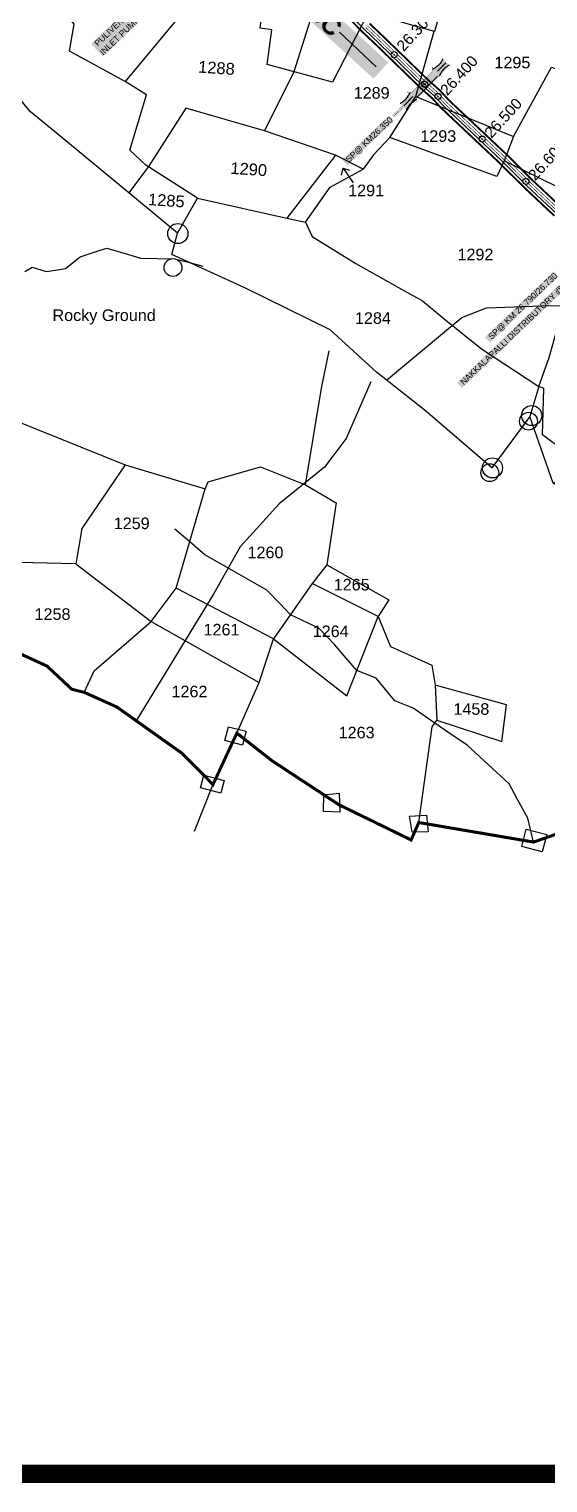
# Model space of a CAD drawing. Header units: inches. Extents: x 194782 to 246112, y 1600383 to 1614216.
# Drawn here: x 196201 to 197053, y 1603393 to 1605778 of the extents above; entities that cross this region are included whole.
import ezdxf
from ezdxf.enums import TextEntityAlignment as Align

# ---------------------------------------------------------------- set-up
doc = ezdxf.new("R2010")
doc.units = ezdxf.units.IN
doc.header["$LTSCALE"] = 15
doc.header["$MEASUREMENT"] = 0
doc.header["$PDMODE"] = 32
doc.header["$PDSIZE"] = 10
doc.linetypes.add('ACAD_ISO02W100', pattern=[15, 12, -3])
doc.linetypes.add('HIDDEN2', pattern=[0.1875, 0.125, -0.0625])
for name, color, linetype in [('BOUNDRY STONES', 240, 'Continuous'), ('CANAL1', 7, 'Continuous'), ('CSMark', 72, 'Continuous'), ('PAPER SIZE', 5, 'Continuous'), ('PLOTS', 7, 'Continuous'), ('PLOTS NO', 7, 'Continuous'), ('ROADS', 1, 'Continuous'), ('STREAMS', 4, 'Continuous'), ('STRUCTURE', 5, 'Continuous'), ('text2', 7, 'Continuous'), ('VILLAGE BOUNDAY', 5, 'Continuous')]:
    doc.layers.add(name, color=color, linetype=linetype)
doc.styles.get("Standard").update_dxf_attribs({"font": 'arial.ttf'})
doc.dimstyles.get("Standard").update_dxf_attribs({"dimtxt": 0.18, "dimasz": 0.18, "dimexe": 0.18, "dimexo": 0.0625, "dimgap": 0.09, "dimtad": 0, "dimtih": 1, "dimtoh": 1, "dimdec": 4, "dimzin": 0, "dimdsep": 46, "dimtxsty": 'Standard', "dimcen": 0.09, "dimadec": 0, "dimazin": 0, "dimtfac": 1, "dimtdec": 4, "dimtofl": 0, "dimtmove": 0, "dimatfit": 3, "dimfxl": 1, "dimtolj": 1, "dimtzin": 0, "dimarcsym": 0})

# ---------------------------------------------------------------- blocks, each defined once
blk = doc.blocks.new('SP')
at = {"layer": 'STRUCTURE'}
h = blk.add_hatch(dxfattribs=at)
h.set_pattern_fill('DASH', color=256, scale=8, style=0)
edge = h.paths.add_edge_path()
edge.add_spline(control_points=[(769825.7, 1706742.1), (769825.3, 1706741.8), (769823.8, 1706740.8), (769820.9, 1706740.3), (769817, 1706739.7), (769811.4, 1706738.9), (769804, 1706739.7), (769798.4, 1706741), (769795.6, 1706741.6)], knot_values=[0, 0, 0, 0, 1.613557, 5.24513, 8.624976, 13.470124, 22.190216, 30.746377, 30.746377, 30.746377, 30.746377], degree=3, periodic=0)
edge.add_line((769795.6, 1706741.6), (769792.6, 1706739.6))
edge.add_line((769792.6, 1706739.6), (769732.6, 1706739.6))
edge.add_line((769732.6, 1706739.6), (769729.6, 1706741.6))
edge.add_spline(control_points=[(769729.6, 1706741.6), (769726.9, 1706740.9), (769721.3, 1706739.5), (769713.9, 1706738.5), (769708.3, 1706739.1), (769704.4, 1706739.6), (769701.5, 1706740), (769700, 1706741), (769699.5, 1706741.3)], knot_values=[0, 0, 0, 0, 8.556161, 17.276253, 22.121402, 25.501247, 29.13282, 30.746377, 30.746377, 30.746377, 30.746377], degree=3, periodic=0)
edge.add_line((769699.5, 1706741.3), (769699.5, 1706722.1))
edge.add_spline(control_points=[(769699.5, 1706722.1), (769700, 1706722.4), (769701.4, 1706723.4), (769704.3, 1706724), (769708.2, 1706724.5), (769713.8, 1706725.3), (769721.2, 1706724.5), (769726.8, 1706723.3), (769729.6, 1706722.6)], knot_values=[0, 0, 0, 0, 1.613557, 5.24513, 8.624976, 13.470124, 22.190216, 30.746377, 30.746377, 30.746377, 30.746377], degree=3, periodic=0)
edge.add_line((769729.6, 1706722.6), (769732.6, 1706724.6))
edge.add_line((769732.6, 1706724.6), (769792.6, 1706724.6))
edge.add_line((769792.6, 1706724.6), (769795.6, 1706722.6))
edge.add_spline(control_points=[(769795.6, 1706722.6), (769798.4, 1706723.3), (769803.9, 1706724.8), (769811.3, 1706725.8), (769817, 1706725.1), (769820.9, 1706724.7), (769823.8, 1706724.2), (769825.2, 1706723.3), (769825.7, 1706723)], knot_values=[0, 0, 0, 0, 8.556161, 17.276253, 22.121402, 25.501247, 29.13282, 30.746377, 30.746377, 30.746377, 30.746377], degree=3, periodic=0)
edge.add_line((769825.7, 1706723), (769825.7, 1706742.1))
h.paths.add_polyline_path([(769764.2, 1706732.1, -1), (769761.1, 1706732.1, -1)], flags=0)
h.paths.add_polyline_path([(769761.1, 1706732.1, 1), (769764.2, 1706732.1, 1)], flags=16)
at = {"layer": 'STRUCTURE', "const_width": 0.628}
for points in [[(769726.6, 1706747.6), (769726.6, 1706743.6), (769732.6, 1706739.6), (769792.6, 1706739.6), (769798.6, 1706743.6), (769798.6, 1706747.6)], [(769726.6, 1706716.6), (769726.6, 1706720.6), (769732.6, 1706724.6), (769792.6, 1706724.6), (769798.6, 1706720.6), (769798.6, 1706716.6)]]:
    blk.add_lwpolyline(points, dxfattribs=at)
at = {"layer": 'STRUCTURE', "color": 3}
blk.add_lwpolyline([(769732.6, 1706724.6), (769792.6, 1706724.6)], dxfattribs=at)
blk.add_lwpolyline([(769732.6, 1706724.6), (769792.6, 1706724.6)], dxfattribs=at)
at = {"layer": 'STRUCTURE', "color": 0}
blk.add_circle((769762.6, 1706732.1), 1.55, dxfattribs=at)
at = {"layer": 'STRUCTURE'}
for points in [[(769699.5, 1706741.3), (769700.9, 1706740.5), (769704.4, 1706739.6), (769707.8, 1706739.2), (769712.6, 1706738.8), (769721.3, 1706739.7), (769729.6, 1706741.6)], [(769699.5, 1706722.1), (769700.9, 1706723), (769704.4, 1706724), (769707.7, 1706724.5), (769712.5, 1706725), (769721.2, 1706724.4), (769729.6, 1706722.6)], [(769825.7, 1706742.1), (769824.3, 1706741.3), (769820.8, 1706740.3), (769817.5, 1706739.8), (769812.7, 1706739.2), (769804, 1706739.9), (769795.6, 1706741.6)], [(769825.7, 1706723), (769824.3, 1706723.8), (769820.8, 1706724.7), (769817.4, 1706725.1), (769812.6, 1706725.5), (769803.9, 1706724.6), (769795.6, 1706722.6)]]:
    blk.add_spline(points, degree=3, dxfattribs=at)
at = {"layer": 'STRUCTURE', "color": 0}
blk.add_text('STREAM', height=5, dxfattribs=at).set_placement((769684.3, 1706732.1), align=Align.MIDDLE_CENTER)
for points in [[(769727.4, 1706732.1), (769700.8, 1706732.1)], [(769824.4, 1706732.1), (769800.5, 1706732.1)]]:
    blk.add_leader(points, dimstyle='Standard', override={"dimasz": 10, "dimgap": 0.09, "dimtad": 0}, dxfattribs=at)
blk = doc.blocks.new('PBC')
at = {"layer": 'STRUCTURE', "color": 5, "insert": (13.6, 8.7), "char_height": 30, "width": 181.057, "attachment_point": 1, "rotation": 325.6347, "bg_fill": 1, "box_fill_scale": 1.1, "bg_fill_color": 7, "bg_fill_true_color": 16777215, "bg_fill_transparency": 0}
blk.add_mtext('{\\fArial|b1|i0|c0|p34;\\C256;PBC}', dxfattribs=at)
at = {"layer": 'PAPER SIZE'}
blk.add_leader([(148.6, -102.5), (80.6, -54.7)], dimstyle='Standard', override={"dimasz": 40, "dimgap": 0.09, "dimtad": 0, "dimtfill": 2, "dimtfillclr": 5}, dxfattribs=at)

msp = doc.modelspace()

# ---------------------------------------------------------------- linework, layer by layer
at = {"layer": 'BOUNDRY STONES', "color": 1}
for points in [[(196528.8, 1604633.1), (196557.6, 1604625.6), (196551.5, 1604602.7), (196522.8, 1604610.2)], [(196488.2, 1604553.4), (196521.6, 1604544.6), (196516.1, 1604523.9), (196482.7, 1604532.7)], [(196685.4, 1604521.3), (196710.7, 1604523.8), (196711.4, 1604492.8), (196684.7, 1604494.2)], [(196826, 1604486.4), (196853.7, 1604487.8), (196856.5, 1604460.8), (196830.5, 1604460.2)], [(197017.8, 1604465.1), (197051.4, 1604456.3), (197043.9, 1604427.9), (197010.4, 1604436.7)]]:
    msp.add_lwpolyline(points, close=True, dxfattribs=at)
msp.add_lwpolyline([(196503.2, 1604538.2), (196472.4, 1604461)], dxfattribs=at)
for centre, radius in [((196445.5, 1605442), 16.5), ((196437.5, 1605386.3), 14.6), ((197021.4, 1605134.2), 14.6), ((197026.6, 1605143.5), 16.5), ((196962.2, 1605057.6), 16.5), ((196957.8, 1605049.8), 14.6)]:
    msp.add_circle(centre, radius, dxfattribs=at)
at = {"layer": 'CANAL1', "color": 200, "const_width": 3}
for points in [[(196730.1, 1605791.8), (196747.9, 1605773.6), (196772.9, 1605750), (196844.4, 1605680.6), (196862.8, 1605664.5), (196878.1, 1605647.9), (196973.3, 1605558.4), (196992.6, 1605539.2), (197015.2, 1605516.9), (197063.8, 1605471.2)], [(196760.5, 1605786.5), (196785.3, 1605763), (196856.6, 1605693.9), (196875.3, 1605677.4), (196890.9, 1605660.6), (196985.8, 1605571.4), (197005.3, 1605552), (197027.7, 1605529.8), (197076.5, 1605484)]]:
    msp.add_lwpolyline(points, dxfattribs=at)
at = {"layer": 'CANAL1', "color": 5}
msp.add_lwpolyline([(196733.6, 1605795.3), (196751.4, 1605777.2), (196776.3, 1605753.6), (196847.8, 1605684.3), (196866.3, 1605668.1), (196881.7, 1605651.4), (196976.8, 1605562), (196996.2, 1605542.8), (197018.7, 1605520.5), (197067.4, 1605474.8)], dxfattribs=at)
at = {"layer": 'CANAL1', "color": 1, "linetype": 'HIDDEN2', "ltscale": 4, "const_width": 1}
msp.add_lwpolyline([(196754.2, 1605780.1), (196779.1, 1605756.5), (196850.5, 1605687.2), (196869.1, 1605671), (196884.5, 1605654.2), (196979.5, 1605564.9), (196999, 1605545.6), (197021.5, 1605523.4), (197070.2, 1605477.6)], dxfattribs=at)
at = {"layer": 'CANAL1', "color": 5, "const_width": 1}
msp.add_lwpolyline([(196757, 1605782.9), (196781.9, 1605759.4), (196853.2, 1605690.2), (196871.8, 1605673.8), (196887.4, 1605657), (196982.3, 1605567.8), (197001.8, 1605548.5), (197024.2, 1605526.2), (197073, 1605480.4)], dxfattribs=at)
at = {"layer": 'PLOTS'}
for points in [[(196893.3, 1605866.9), (196867.1, 1605773.7), (196758.3, 1605804.2), (196699.5, 1605690.3), (196638.8, 1605706.7), (196592.1, 1605719.4), (196600.1, 1605776.4), (196580.5, 1605779.2), (196584.8, 1605807.8), (196519.5, 1605826.8), (196552.2, 1605928.7), (196567.1, 1605975.1), (196561.2, 1605994.8), (196611.8, 1606094.4), (196637.4, 1606144.8)], [(196762.8, 1606100.8), (196734.7, 1606020.6), (196704.1, 1605923.6), (196669.7, 1605814.4), (196636, 1605707.5), (196587.8, 1605610.7), (196458.7, 1605647.8), (196397.1, 1605552.1), (196364.9, 1605509)], [(196445.2, 1605442.5), (196477.7, 1605500.1), (196392.7, 1605554.1), (196366.8, 1605578.7), (196394.1, 1605669.4), (196358.9, 1605691.4), (196267.7, 1605741.5), (196275.5, 1605785.6), (196255.8, 1605810), (196264.4, 1605830.8), (196300.7, 1605814.9), (196364.8, 1605875.8), (196410.3, 1605967), (196399.9, 1605976.2)], [(196464.9, 1605818.6), (196358.9, 1605691.4)], [(196996.6, 1605601.2), (197059.4, 1605714.9), (197167.9, 1605675.6), (197189.3, 1605674.2), (197216.2, 1605754.3), (197083.3, 1605786), (196991.3, 1605823.7)], [(197570.1, 1604771.5), (197444.6, 1604849.4), (197425.6, 1604811.6), (197351.8, 1604837.6), (197333.6, 1604854.2), (197184.2, 1604956.6), (197062, 1605032.8), (197023.8, 1605142), (196961.3, 1605057.7), (196852.3, 1605151.3), (196771.6, 1605214.5), (196695.9, 1605284.2), (196555.5, 1605352.8), (196435.6, 1605407.7), (196445.2, 1605442.5), (196364.9, 1605509), (196254.8, 1605599.4), (196203.3, 1605641.7), (196154.1, 1605701.3), (196125.7, 1605730.7), (196124.6, 1605739.2), (196165.8, 1605796.4)], [(196793.5, 1605599.5), (196836.4, 1605667), (196866.3, 1605773.9)], [(196836.4, 1605667), (196996.6, 1605601.2), (196981.5, 1605561.1)], [(196477.7, 1605500.1), (196629.5, 1605466.3), (196654.9, 1605460.7), (196695.5, 1605518.4), (196750, 1605547.6), (196704.4, 1605570.6), (196587.8, 1605610.7)], [(196654.9, 1605460.7), (196666.3, 1605437.2), (196737.7, 1605392.8), (196816.6, 1605348.7), (196847.4, 1605331.5), (196883.1, 1605302.3), (196944.2, 1605252.7), (197038.3, 1605191.3), (197055.3, 1605238.9), (197089.7, 1605361.1), (197126.6, 1605492.2), (197098.5, 1605504.2), (196981.5, 1605561.1), (196969.2, 1605535.7), (196793.5, 1605599.5), (196766.7, 1605571), (196750, 1605547.6)], [(196704.4, 1605570.6), (196624.6, 1605467.4)], [(196065.2, 1605180.9), (196359.1, 1605062.4), (196490.6, 1605023.3), (196495.2, 1605034.6), (196581.4, 1605059.2), (196655.4, 1605030.1), (196681.5, 1605188.5), (196694, 1605249.9)], [(197062, 1605032.8), (197075.4, 1605039.8), (197078.9, 1605086.3), (197044.6, 1605111.7), (197046.4, 1605188.1), (197038.3, 1605191.3), (197023.8, 1605142)], [(196359.1, 1605062.4), (196287.8, 1604958), (196277.9, 1604900), (196401.5, 1604805.5), (196579, 1604705.5), (196602.5, 1604777.2), (196723, 1604683.9), (196774.7, 1604813.9), (196666.2, 1604867.9)], [(196655.4, 1605030.1), (196705.7, 1605000.5), (196690.3, 1604898.4), (196666.2, 1604867.9), (196602.5, 1604777.2), (196442.8, 1604860.3), (196490.6, 1605023.3)], [(196277.9, 1604900), (196066.2, 1604905.2), (196024.4, 1604833.3)], [(196690.3, 1604898.4), (196791.9, 1604841.3), (196774.7, 1604813.9), (196795, 1604764.9), (196862.9, 1604734.3), (196868.2, 1604701), (196870.7, 1604644), (196977.5, 1604608.9), (196985.3, 1604668.9), (196868.2, 1604701)], [(196291.9, 1604689.4), (196308.2, 1604724.9), (196401.5, 1604805.5), (196442.8, 1604860.3)], [(196542.4, 1604622.5), (196579, 1604705.5)], [(196841.2, 1604475.9), (196863.1, 1604632.6), (196870.7, 1604644)]]:
    msp.add_lwpolyline(points, dxfattribs=at)
at = {"layer": 'PLOTS NO'}
for points in [[(196714.2, 1605537.8), (196717.2, 1605549.1), (196727.5, 1605546.3)], [(196717.2, 1605549.1), (196733.5, 1605525.5)]]:
    msp.add_lwpolyline(points, dxfattribs=at)
at = {"layer": 'ROADS', "color": 1}
msp.add_lwpolyline([(196788, 1605201.7), (196886.8, 1605283.8), (196911.8, 1605304.5), (196952.3, 1605320.2), (197057.8, 1605323.9), (197087, 1605323), (197129.9, 1605451.2), (197157.6, 1605491), (197229.7, 1605518.4), (197279.7, 1605547.9), (197337, 1605588.5), (197383.8, 1605645.8), (197439.8, 1605703.9), (197586.2, 1605800.1), (197655.5, 1605879.9), (197728.5, 1605896.6), (197802.3, 1605924.4), (197810, 1605977.9), (197820.3, 1605988), (197879.7, 1606038.9), (197919, 1606089.5)], dxfattribs=at)
at = {"layer": 'ROADS'}
msp.add_lwpolyline([(196762.2, 1605198.6), (196721.8, 1605105.9), (196686.1, 1605058.9), (196612.1, 1604998.7), (196547.8, 1604928.2), (196504.4, 1604851.8), (196465, 1604787), (196377.3, 1604642.7)], dxfattribs=at)
at = {"layer": 'STREAMS'}
for points in [[(196194.4, 1605380.1), (196206.1, 1605387.2), (196229.4, 1605380.1), (196247.9, 1605382.7), (196261.1, 1605384.6), (196285.2, 1605403.7), (196317.9, 1605414.6), (196328.8, 1605418.2), (196364.4, 1605407.6), (196384, 1605401.7), (196440.8, 1605400.7), (196467.1, 1605393.8), (196486.5, 1605388.7)], [(197029.8, 1604443.8), (197020.1, 1604482.8), (197003.4, 1604513.6), (196989.5, 1604539.3), (196934.4, 1604590.1), (196920.4, 1604602.9), (196889.1, 1604624.3), (196831.8, 1604663.5), (196802, 1604675.3), (196771.2, 1604712.8), (196739.5, 1604725.4), (196725.2, 1604741.9), (196702.9, 1604767.8), (196677.1, 1604794.6), (196649.3, 1604807.8), (196630.3, 1604816.8), (196612.8, 1604835), (196591.6, 1604857.1), (196553.5, 1604878.8), (196538.1, 1604887.7), (196490, 1604915.1), (196465.1, 1604936.3), (196440.3, 1604957.2)]]:
    msp.add_lwpolyline(points, dxfattribs=at)
at = {"layer": 'text2', "color": 5, "const_width": 30}
msp.add_lwpolyline([(194853.2, 1613707.6), (204080.9, 1613707.6), (204080.9, 1603407.5), (194853.2, 1603407.5)], close=True, dxfattribs=at)
at = {"layer": 'text2', "color": 2, "linetype": 'Continuous'}
for p in [(196800.8, 1605735.5), (196851, 1605687, 97), (196872.7, 1605667), (196945.3, 1605597.1), (197017.2, 1605527.6)]:
    msp.add_point(p, dxfattribs=at)
at = {"layer": 'VILLAGE BOUNDAY', "linetype": 'ACAD_ISO02W100', "ltscale": 0.2}
msp.add_lwpolyline([(197107.7, 1604471.2, 5, 5, 0), (197029.8, 1604443.8, 5, 5, 0), (196841.2, 1604475.9, 5, 5, 0), (196828.6, 1604447.3, 5, 5, 0), (196709.8, 1604505.2, 5, 5, 0), (196600.1, 1604577.3, 5, 5, 0), (196542.4, 1604622.5, 5, 5, 0), (196503.2, 1604538.2, 5, 5, 0), (196453, 1604589, 5, 5, 0), (196345.2, 1604665.5, 5, 5, 0), (196291.9, 1604689.4, 5, 5, 0), (196271.2, 1604694.6, 5, 5, 0), (196230.7, 1604732.5, 5, 5, 0), (196113.8, 1604786, 5, 5, 0)], format="xyseb", dxfattribs=at)

# ---------------------------------------------------------------- block references
at = {"layer": 'PAPER SIZE', "rotation": 352.0284551259275}
msp.add_blockref('PBC', (196638.5, 1605837.8), dxfattribs=at)
at = {"layer": 'STRUCTURE', "color": 0, "xscale": 0.7999999999999998, "yscale": 0.7999999999999998, "zscale": 0.7999999999999998, "rotation": 45.75967713441996}
msp.add_blockref('SP', (745408.4, 211920.5, 97), dxfattribs=at)

# ---------------------------------------------------------------- texts
at = {"layer": 'CSMark', "color": 1}
for s, p in [('26.300', (196809.7, 1605745.5)), ('26.400', (196881.3, 1605673.2, 96)), ('26.500', (196953.9, 1605603.3, 96)), ('26.600', (197025.8, 1605533.7, 96))]:
    msp.add_text(s, height=18, rotation=47.646, dxfattribs=at).set_placement(p, align=Align.MIDDLE_LEFT)
at = {"layer": 'PLOTS NO'}
for s, p in [('1288', (196478.4, 1605706.2)), ('1290', (196531.4, 1605540.1)), ('1285', (196396.1, 1605488.8))]:
    msp.add_text(s, height=19.32, rotation=356.1919, dxfattribs=at).set_placement(p)
for s, p in [('1295', (196965.4, 1605713.1)), ('1289', (196734.3, 1605663.3)), ('1293', (196843.7, 1605592.5)), ('1291', (196725.2, 1605503.3)), ('1292', (196904.7, 1605398.2)), ('Rocky Ground', (196239.6, 1605298.6)), ('1284', (196736.4, 1605293.9)), ('1259', (196340.2, 1604957.2)), ('1260', (196559.9, 1604909.5)), ('1265', (196701.5, 1604856.6)), ('1258', (196210.2, 1604808.3)), ('1261', (196487.7, 1604782.8)), ('1264', (196667, 1604780.1)), ('1262', (196435.1, 1604681.3)), ('1458', (196898, 1604652.6)), ('1263', (196709.6, 1604614))]:
    msp.add_text(s, height=19, dxfattribs=at).set_placement(p)
at = {"layer": 'STRUCTURE', "color": 5, "char_height": 10, "attachment_point": 1, "rotation": 43.7252, "bg_fill": 1, "box_fill_scale": 1.1, "bg_fill_color": 7, "bg_fill_true_color": 16777215, "bg_fill_transparency": 0}
for s, insert, width in [('{\\C1; PULIVENDULA MUNICIPALITY RA WATER INLET PUMPING STATION NAKKALAPALLI}', (196304.5, 1605753.1), 280.148), (' SP@ KM26.350', (196717.2, 1605562.7), 103.695), ('\\pi0.1;{\\C1; NAKKALAPALLI DISTRIBUTORY @ KM 26.740}', (196905.3, 1605197.3), 303.211), (' SP@ KM 26.790/26.730', (196951.1, 1605271.9), 154.186)]:
    msp.add_mtext(s, dxfattribs=dict(at, insert=insert, width=width))

doc.saveas('drawing.dxf')
